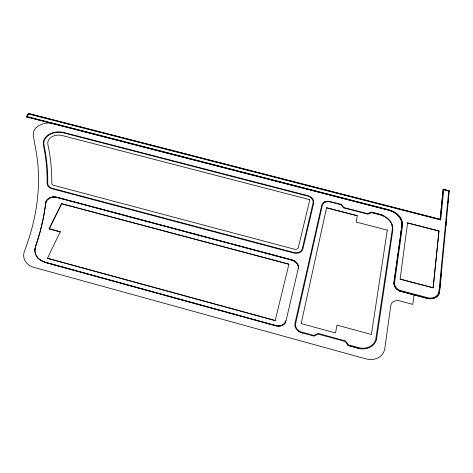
<?xml version="1.0" encoding="UTF-8"?>
<svg xmlns="http://www.w3.org/2000/svg" width="473" height="473" viewBox="0 0 473 473"><rect width="100%" height="100%" fill="white"/><g stroke="black" fill="none" stroke-linecap="round" stroke-linejoin="round"><path stroke-width="0.71" d="M34.872 250.105L34.931 249.247L34.955 251.802L35.593 254.391L35.321 253.581M448.085 202.556L448.564 198.258L439.937 288.246M439.287 288.205L448.717 191.175L443.757 189.72L440.712 219.945L28.658 114.017L27.174 116.547L390.781 210.272A16.106 12.073 22 0 1 396.812 213.642L397.551 214.269A16.106 12.073 22 0 1 402.535 225.615L394.6 282.547A8.201 6.38 27 0 0 394.547 283.25L394.547 283.374A7.728 6.013 27 0 0 399.927 290.428L429.2 298.073A11.902 9.117 28.4 0 0 438.465 293.355L439.275 288.329M439.925 288.376L441.321 272.868M439.559 291.634L439.849 288.601M449.208 191.742L449.244 191.423M449.273 191.624L449.35 190.909L443.16 189.23L440.097 219.437L28.339 113.485L440.156 219.324L443.219 189.111M407.625 222.83L400.117 279.123L433.144 287.856L438.974 230.948L407.572 222.943L438.914 231.055M433.144 287.856L438.974 230.948M448.505 198.37L449.249 191.772M401.932 225.467L400.82 233.207L401.932 225.467A15.479 11.6 22 0 0 397.143 214.553L396.433 213.95A15.479 11.6 22 0 0 390.639 210.71L26.393 116.801L28.339 113.485M396.965 289.399L396.971 289.405A8.313 6.468 27 0 1 393.849 283.368L393.849 283.244A8.827 6.87 27 0 1 393.903 282.487L400.873 233.094M34.955 249.366L35.499 246.711L35.244 247.55M398.609 290.511A8.467 6.592 27 0 0 399.715 291.043L427.882 298.605A12.576 9.637 28.4 0 0 439.364 292.728L439.624 291.492M439.364 292.728L439.772 289.405M387.304 230.073L371.376 334.494L337.001 325.128L335.546 332.939L301.177 323.579L326.547 207.771L357.298 215.723L356.122 222.032L387.286 230.115M45.81 202.509L46.035 201.729L43.498 217.302L40.099 231.912L35.522 246.829M376.597 339.082L376.514 339.366L392.868 229.683L392.46 225.213M275.191 320.54L47.395 258.288L275.191 320.54L288.932 264.194L61.591 203.721L49.151 228.784L60.237 231.882L49.151 228.784M376.573 339.165L376.425 339.703L376.514 339.419M376.443 339.667C376.136 341.417 373.948 344.515 373.475 344.764M288.932 264.194L61.591 203.721M292.072 260.055L56.624 197.271C53.626 196.502 49.907 197.129 47.791 199.37C50.156 197.282 53.609 196.602 56.636 197.395L292.042 260.168C296.441 260.511 299.421 266.571 298.321 268.522M298.221 265.59L296.305 262.592L292.556 260.197M276.043 325.862L280.938 325.802L278.78 326.204L276.043 325.862L45.254 262.462L39.951 259.949L37.893 258.104L36.309 255.84L37.29 257.306M283.646 324.549L281.896 325.572L284.409 323.786L284.06 324.129M323.177 202.852L321.741 205.187L295.01 323.177L294.986 325.921M323.615 202.527L323.307 202.763M324.661 201.888L324.283 202.107L325.838 201.474M285.254 322.734L284.988 323.136L285.999 320.86L298.309 268.386A8.071 6.598 17.6 0 0 292.06 259.919L56.636 197.146A7.97 6.155 -6.4 0 0 45.763 202.781A384.07 244.423 -21.4 0 1 35.522 246.575A16.697 13.421 -9 0 0 45.254 262.208L276.061 325.607A8.49 7.29 19.9 0 0 285.988 320.712M326.689 201.303L326.246 201.415L328.723 201.244M326.547 207.771L357.298 215.723M329.628 201.409L328.936 201.309M295.063 326.275L295.022 326.098M295.205 326.802L295.105 326.447M295.613 327.83L295.264 326.973M295.873 328.333L296.163 328.859M340.909 204.306L341.068 204.371M296.512 329.297L298.014 330.852M341.11 204.395L341.447 204.62M341.252 204.472L341.63 204.768M298.824 331.443L298.173 330.976M300.059 332.141L300.231 332.259M300.651 332.436L302.448 332.962L300.426 332.306M302.685 333.022L302.436 332.992M302.874 333.075L313.824 336.055M314.007 336.09L318.193 334.074L345.219 341.453L347.897 345.189M371.305 212.241L367.799 213.713L371.471 212.241M371.281 212.206L370.968 212.306M371.879 212.271L371.488 212.241L380.434 214.488M46.052 201.847L46.384 200.966L46.194 201.344M380.097 214.429L371.861 212.306M381.084 214.695L381.983 215.02L381.469 214.831M383.485 215.67L382.976 215.481L383.851 215.854M384.336 216.102L384.1 215.972M387.44 218.189L387.671 218.384L384.579 216.232M26.393 116.801L388.806 210.142M386.216 217.284L386.979 217.781M389.77 220.459L387.689 218.343M390.663 221.553L390.148 220.867L392.377 224.965M47.418 258.4L60.225 231.764M347.838 345.065L348.051 345.337M348.051 345.29L359.255 348.524L361.603 348.802L360.207 348.654M348.288 345.467L348.554 345.639M348.648 345.633L358.806 348.394M49.168 228.902L61.602 203.839M393.849 283.368L393.991 283.067A8.827 6.87 27 0 1 394.044 282.31L402.009 225.414A15.479 11.6 22 0 0 388.889 210.089L53.62 123.583A14.876 10.725 -4.2 0 0 33.305 135.609L36.066 151.118A372.31 236.89 -21.3 0 1 24.442 251.246A16.857 13.54 -10.2 0 0 33.967 267.369L365.718 358.818A17.596 14.539 30.4 0 0 384.78 348.524L390.799 305.523A8.502 6.728 28.6 0 1 397.137 300.562L397.657 300.574A8.502 6.728 28.6 0 1 399.768 300.899L412.834 304.399L413.976 294.697L399.856 290.871A8.508 6.622 27 0 1 397.119 289.228A8.313 6.468 27 0 1 393.991 283.197M400.117 279.123L433.209 287.75M364.807 348.749C363.678 349.039 368.532 348.081 367.415 348.246M449.35 190.909L443.16 189.23M399.715 291.043L427.947 298.504A12.582 9.637 28.4 0 0 439.423 292.627M446.553 218.662L445.879 225.225L445.956 224.906M26.411 116.932L28.362 113.609M46.401 201.084L46.857 200.245L46.608 200.599M285.024 323.035L284.374 323.887M46.874 200.363L47.442 199.571L47.134 199.902M47.46 199.689L47.773 199.251M373.209 345.018L370.915 346.78L367.817 348.158M323.774 202.414L324.295 202.072M314.214 335.363L318.033 333.418L345.603 340.944L348.359 344.746M371.252 212.738L367.976 214.198L343.534 207.889L341.151 204.975M281.932 325.465L280.909 325.909M313.942 335.44L313.966 335.44A0.911 0.775 25.3 0 0 314.208 335.369M364.358 348.79L361.585 348.838M340.572 204.2L340.749 204.253M340.554 204.153L329.858 201.451M371.79 212.72L380.073 214.86A15.331 11.594 21.8 0 1 392.064 225.189M367.817 213.678L343.853 207.541L341.654 204.791M348.772 345.054L360.207 348.039A16.679 13.77 28.8 0 0 361.993 348.211L362.436 348.229A16.679 13.77 28.8 0 0 367.527 347.531L367.923 347.401A16.679 13.77 28.8 0 0 375.704 339.744L392.265 229.529A14.923 11.287 21.8 0 0 392.33 227.353L391.892 225.207M313.729 335.434L300.822 331.827A7.887 6.717 23.4 0 1 295.572 325.241L295.684 323.307L322.338 205.312A7.042 5.374 17.7 0 1 329.793 201.87L340.383 204.59A1.543 1.171 18.4 0 1 340.909 204.768M37.893 258.104L41.547 260.865L45.231 262.349L276.072 325.761M388.759 210.254L390.586 210.822A15.473 11.6 22 0 1 396.386 214.062L397.089 214.665A15.473 11.6 22 0 1 401.873 225.58M292.042 260.168L292.521 260.31M381.965 215.055L382.976 215.481M299.864 332.081L298.995 331.555M36.332 255.958L35.576 254.279M399.768 290.942A8.473 6.592 27 0 1 397.172 289.411M309.803 199.701L298.321 247.592A3.163 2.542 16.9 0 1 294.655 249.259L53.561 185.28A3.122 2.365 -5.5 0 1 51.788 183.347L51.782 183.11A389.125 247.822 -21.4 0 0 48.825 149.367L47.82 144.099A10.471 7.639 -3.8 0 1 62.04 135.491L309.803 199.701M313.676 203.1L302.915 248.81A7.917 6.35 16.9 0 1 293.745 252.996L51.983 188.739A7.81 5.918 -5.5 0 1 47.099 183.364A384.07 244.423 -21.4 0 0 44.326 149.959L43.35 144.72A14.959 10.92 -3.9 0 1 63.672 132.452L307.728 195.609A7.55 5.788 15.8 0 1 313.676 203.1M313.091 202.947L302.3 248.65A7.284 5.842 16.9 0 1 293.869 252.499L52.213 188.284A7.184 5.445 -5.5 0 1 47.726 183.341A384.927 244.973 -21.4 0 0 44.929 149.876L43.948 144.637A14.361 10.483 -3.9 0 1 63.453 132.86L307.616 196.053A6.947 5.327 15.8 0 1 313.091 202.947"/></g></svg>
